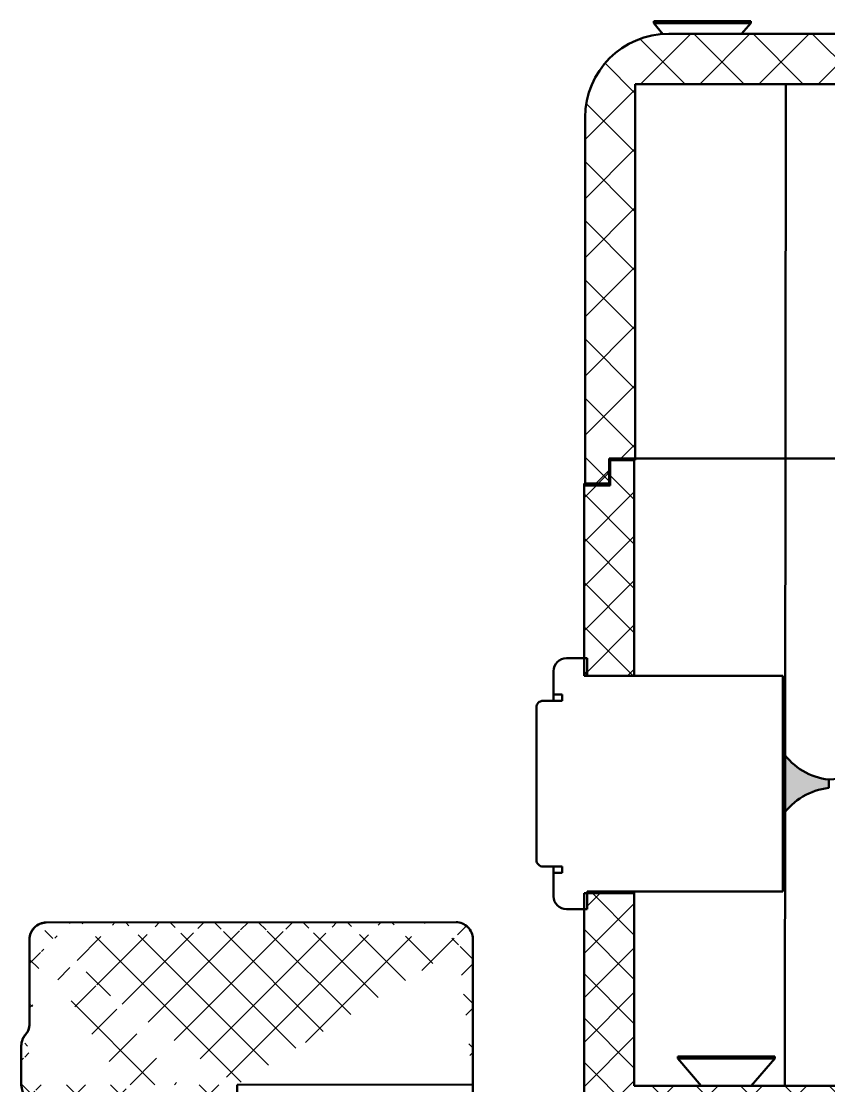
# Model space of a CAD drawing. Header units: inches. Extents: x -14 to 5184, y -66 to 1689.
# Drawn here: x 1448.6 to 1496.9, y 1499.5 to 1563.1 of the extents above; entities that cross this region are included whole.
import ezdxf

# ---------------------------------------------------------------- set-up
doc = ezdxf.new("R2010")
doc.units = ezdxf.units.IN
doc.header["$MEASUREMENT"] = 0
for name, color, linetype, lineweight in [('Видимые тонкие (ГОСТ)', 7, 'Continuous', 25), ('Видимый контур (ГОСТ)', 7, 'Continuous', 50), ('Штриховка (ГОСТ)', 7, 'Continuous', 18)]:
    doc.layers.add(name, color=color, linetype=linetype, lineweight=lineweight)
pattern_1 = [(45, (-1905.1381, 737.9077), (-1.3258252, 1.3258252), []), (135, (-1905.1381, 737.9077), (-1.3258252, -1.3258252), [])]

msp = doc.modelspace()

# ---------------------------------------------------------------- hatches: boundary and pattern name
at = {"layer": 'Видимые тонкие (ГОСТ)', "ltscale": 0.5}
h = msp.add_hatch(color=8, dxfattribs=at)
h.dxf.hatch_style = 1
h.paths.add_polyline_path([(1494.1121, 1515.7152), (1494.1121, 1515.7139), (1494.1121, 1515.6402, -0.2153571), (1496.8568, 1517.2652), (1496.8568, 1517.7652, -0.2153571), (1494.1121, 1519.3902), (1494.1121, 1519.3165), (1494.1121, 1517.5152), (1494.1121, 1517.3277)])
at = {"layer": 'Штриховка (ГОСТ)', "ltscale": 0.5}
h = msp.add_hatch(dxfattribs=at)
h.set_pattern_fill('ANSI37', color=256, scale=20)
h.set_pattern_definition([(45, (-729.8426, -44.4577), (-1.767767, 1.767767), []), (135, (-729.8426, -44.4577), (-1.767767, -1.767767), [])])
edge = h.paths.add_edge_path()
edge.add_line((1485.2917, 1559.3497), (1547.2282, 1559.3497))
edge.add_line((1547.2282, 1559.3497), (1547.2281, 1562.3497))
edge.add_line((1547.2281, 1562.3497), (1487.2917, 1562.3497))
edge.add_arc((1487.2917, 1557.3497), 5, 90, 180)
edge.add_line((1482.2917, 1557.3497), (1482.2917, 1535.4603))
edge.add_line((1482.2917, 1535.4603), (1483.7303, 1535.4603))
edge.add_line((1483.7303, 1535.4603), (1483.7303, 1536.9603))
edge.add_line((1483.7303, 1536.9603), (1485.2917, 1536.9603))
edge.add_line((1485.2917, 1536.9603), (1485.2917, 1559.3497))
edge = h.paths.add_edge_path()
edge.add_line((1607.5783, 1562.3421), (1598.6279, 1562.3497))
edge.add_line((1598.6279, 1562.3497), (1547.2281, 1562.3497))
edge.add_line((1547.2281, 1562.3497), (1547.2282, 1559.3497))
edge.add_line((1547.2282, 1559.3497), (1609.1646, 1559.3497))
edge.add_line((1609.1646, 1559.3497), (1609.1646, 1536.8497))
edge.add_line((1609.1646, 1536.8497), (1610.6646, 1536.8497))
edge.add_line((1610.6646, 1536.8497), (1610.6646, 1535.4603))
edge.add_line((1610.6646, 1535.4603), (1612.2917, 1535.4603))
edge.add_line((1612.2917, 1535.4603), (1612.2917, 1557.3497))
edge.add_arc((1607.2906, 1557.3493), 5.0011, 0.005423, 86.701353)
h = msp.add_hatch(dxfattribs=at)
h.set_pattern_fill('ANSI37', color=256, scale=15)
h.set_pattern_definition(pattern_1)
h.paths.add_polyline_path([(1485.2303, 1536.9603), (1485.2303, 1523.9603), (1482.2303, 1523.9603), (1482.2303, 1535.4603), (1483.7303, 1535.4603), (1483.7303, 1536.9603)])
edge = h.paths.add_edge_path()
edge.add_line((1485.2917, 1536.8497), (1483.7917, 1536.8497))
edge.add_line((1483.7917, 1536.8497), (1483.7917, 1535.3497))
edge.add_line((1483.7917, 1535.3497), (1482.2917, 1535.3497))
edge.add_line((1482.2287, 1535.4603), (1482.2303, 1535.4603))
edge.add_line((1482.2287, 1525.0152), (1482.2287, 1535.4603))
h = msp.add_hatch(dxfattribs=at)
h.set_pattern_fill('ANSI37', color=256, scale=15)
h.set_pattern_definition([(45, (-729.8426, -44.4577), (-1.3258252, 1.3258252), []), (135, (-729.8426, -44.4577), (-1.3258252, -1.3258252), [])])
edge = h.paths.add_edge_path()
edge.add_line((1547.2291, 1499.4603), (1510.7235, 1499.4603))
edge.add_line((1510.7235, 1499.4603), (1503.2316, 1499.4603))
edge.add_line((1503.2316, 1499.4603), (1499.1325, 1499.4603))
edge.add_line((1499.1325, 1499.4603), (1485.2303, 1499.4603))
edge.add_line((1485.2303, 1499.4603), (1485.2303, 1510.9603))
edge.add_line((1485.2303, 1510.9603), (1482.4121, 1510.9603))
edge.add_line((1482.4121, 1510.9603), (1482.4121, 1510.0152))
edge.add_line((1482.4121, 1510.0152), (1482.2303, 1510.0152))
edge.add_line((1482.2303, 1510.0152), (1482.2303, 1496.4603))
edge.add_line((1482.2303, 1496.4603), (1482.5498, 1496.4603))
edge.add_ellipse((1482.9903, 1493.4928), major_axis=(0.5083, 2.9567), ratio=0.9999874, start_angle=9.807636, end_angle=18.197853, ccw=False)
edge.add_line((1482.9875, 1496.4929), (1492.7376, 1496.5019))
edge.add_line((1492.7376, 1496.5019), (1499.1325, 1496.4603))
edge.add_line((1499.1325, 1496.4603), (1506.667, 1496.4603))
edge.add_line((1506.667, 1496.4603), (1510.7235, 1496.4603))
edge.add_line((1510.7235, 1496.4603), (1547.2291, 1496.4603))
edge.add_line((1547.2291, 1496.4603), (1547.2291, 1499.4603))
h = msp.add_hatch(dxfattribs=at)
h.set_pattern_fill('ANSI37', color=256, scale=15)
h.set_pattern_definition(pattern_1)
edge = h.paths.add_edge_path()
edge.add_line((1461.5045, 1478.2195), (1459.6045, 1478.2176))
edge.add_line((1461.5001, 1482.9828), (1461.5045, 1478.2195))
edge.add_line((1461.5035, 1479.2209), (1461.5008, 1482.2231))
edge.add_line((1466.7845, 1482.9828), (1461.5001, 1482.9828))
edge.add_line((1459.6045, 1478.2176), (1459.5991, 1484.022))
edge.add_line((1466.7845, 1488.6758), (1466.7845, 1482.9828))
edge.add_line((1461.502, 1488.6756), (1466.7845, 1488.6756))
edge.add_spline(control_points=[(1458.1414, 1486.5137), (1458.3532, 1486.3807), (1458.5573, 1486.2229), (1458.9818, 1485.7954), (1459.2283, 1485.4233), (1459.5023, 1484.7579), (1459.5867, 1484.3551), (1459.5988, 1483.9991)], knot_values=[0.1533423, 0.1533423, 0.1533423, 0.1533423, 0.2224938, 0.2224938, 0.3340767, 0.3340767, 0.4383753, 0.4383753, 0.4383753, 0.4383753], degree=3, periodic=0)
edge.add_spline(control_points=[(1450.5926, 1492.7147), (1450.6, 1492.3536), (1450.6858, 1491.9383), (1450.9643, 1491.2662), (1451.2118, 1490.8955), (1451.6365, 1490.4705), (1451.8377, 1490.3101), (1452.051, 1490.1818)], knot_values=[0.4495902, 0.4495902, 0.4495902, 0.4495902, 0.5564178, 0.5564178, 0.6678472, 0.6678472, 0.7366774, 0.7366774, 0.7366774, 0.7366774], degree=3, periodic=0)
edge.add_spline(control_points=[(1458.1414, 1486.5137), (1455.5771, 1488.0615), (1452.051, 1490.1818)], knot_values=[0.2068793, 0.2068793, 0.2068793, 0.9123737, 0.9123737, 0.9123737], weights=[1.0088811, 1.0203141, 1.0064426], degree=2, periodic=0)
edge.add_line((1450.5909, 1492.8111), (1450.5856, 1498.5081))
edge.add_line((1450.5856, 1498.5081), (1449.5856, 1498.5071))
edge.add_spline(control_points=[(1448.8319, 1502.5065), (1448.9034, 1502.5877), (1448.9662, 1502.6901), (1449.0527, 1502.8995), (1449.0814, 1503.0447), (1449.0813, 1503.1682)], knot_values=[0.3763479, 0.3763479, 0.3763479, 0.3763479, 0.4072666, 0.4072666, 0.4442912, 0.4442912, 0.4442912, 0.4442912], degree=3, periodic=0)
edge.add_spline(control_points=[(1448.5825, 1501.8448), (1448.5824, 1501.9682), (1448.6112, 1502.1135), (1448.6976, 1502.3228), (1448.7605, 1502.4253), (1448.8319, 1502.5065)], knot_values=[0.444291, 0.444291, 0.444291, 0.444291, 0.4813156, 0.4813156, 0.5122343, 0.5122343, 0.5122343, 0.5122343], degree=3, periodic=0)
edge.add_line((1448.5847, 1499.5062), (1448.5825, 1501.8448))
edge.add_spline(control_points=[(1449.5856, 1498.5071), (1449.4622, 1498.507), (1449.3169, 1498.5358), (1449.0888, 1498.63), (1448.9656, 1498.7122), (1448.7909, 1498.8866), (1448.7085, 1499.0096), (1448.6138, 1499.2376), (1448.5848, 1499.3828), (1448.5847, 1499.5062)], knot_values=[0.2961944, 0.2961944, 0.2961944, 0.2961944, 0.3332183, 0.3332183, 0.3702424, 0.3702424, 0.4072668, 0.4072668, 0.4442915, 0.4442915, 0.4442915, 0.4442915], degree=3, periodic=0)
edge.add_line((1475.5847, 1499.5314), (1461.4847, 1499.5182))
edge.add_line((1475.5766, 1508.236), (1475.5847, 1499.5314))
edge.add_spline(control_points=[(1474.5757, 1509.2351), (1474.6991, 1509.2352), (1474.8444, 1509.2065), (1475.0725, 1509.1122), (1475.1957, 1509.03), (1475.3704, 1508.8557), (1475.4528, 1508.7326), (1475.5475, 1508.5047), (1475.5765, 1508.3594), (1475.5766, 1508.236)], knot_values=[0, 0, 0, 0, 0.037024, 0.037024, 0.0740481, 0.0740481, 0.1110722, 0.1110722, 0.1480965, 0.1480965, 0.1480965, 0.1480965], degree=3, periodic=0)
edge.add_line((1450.0757, 1509.2123), (1474.5757, 1509.2351))
edge.add_spline(control_points=[(1449.0766, 1508.2113), (1449.0765, 1508.3348), (1449.1053, 1508.48), (1449.1995, 1508.7082), (1449.2817, 1508.8314), (1449.456, 1509.0061), (1449.5791, 1509.0885), (1449.807, 1509.1831), (1449.9523, 1509.2122), (1450.0757, 1509.2123)], knot_values=[-0.1480969, -0.1480969, -0.1480969, -0.1480969, -0.1110725, -0.1110725, -0.0740482, -0.0740482, -0.037024, -0.037024, 0, 0, 0, 0], degree=3, periodic=0)
edge.add_line((1449.0813, 1503.1682), (1449.0766, 1508.2113))
edge.add_line((1461.495, 1499.5183), (1461.502, 1488.6756))
edge.add_spline(control_points=[(1449.1034, 1508.442), (1449.1106, 1508.4725), (1449.1199, 1508.5052), (1449.1454, 1508.5796), (1449.1632, 1508.6218), (1449.2197, 1508.7339), (1449.2649, 1508.802), (1449.3837, 1508.9405), (1449.463, 1509.0086), (1449.6399, 1509.1182), (1449.7402, 1509.1601), (1449.9192, 1509.2031), (1449.9977, 1509.2124), (1450.0758, 1509.2125)], knot_values=[0, 0, 0, 0, 0.0105576, 0.0105576, 0.0243585, 0.0243585, 0.0485574, 0.0485574, 0.0792156, 0.0792156, 0.1110337, 0.1110337, 0.134456, 0.134456, 0.134456, 0.134456], degree=3, periodic=0)

# ---------------------------------------------------------------- linework, layer by layer
at = {"layer": 'Видимый контур (ГОСТ)'}
for p, q in [((1492.1917, 1563.0997), (1486.3917, 1563.0997)), ((1486.3917, 1563.0997), (1486.3917, 1562.9831)), ((1492.1917, 1563.0997), (1492.1917, 1562.9831)), ((1486.3917, 1562.9831), (1492.1917, 1562.9831)), ((1486.9449, 1562.3377), (1486.3917, 1562.9831)), ((1491.6488, 1562.3497), (1492.1917, 1562.9831)), ((1487.2917, 1562.3497), (1598.6279, 1562.3497)), ((1485.2917, 1559.3497), (1485.2917, 1536.8497)), ((1598.6279, 1559.3497), (1485.2917, 1559.3497)), ((1494.229, 1499.4603), (1494.2917, 1559.3497)), ((1495.8284, 1559.3497), (1609.1646, 1559.3497)), ((1482.2917, 1535.3497), (1482.2917, 1557.3497)), ((1483.7303, 1535.4603), (1483.7303, 1536.9603)), ((1483.7303, 1536.9603), (1485.2303, 1536.9603)), ((1485.2303, 1536.9603), (1485.2303, 1523.9603)), ((1485.2917, 1536.9603), (1506.6042, 1536.9603)), ((1483.7917, 1536.8497), (1483.7917, 1535.3497)), ((1485.2917, 1536.8497), (1483.7917, 1536.8497)), ((1482.2287, 1535.4603), (1482.2303, 1535.4603)), ((1482.2287, 1525.0152), (1482.2287, 1535.4603)), ((1482.2303, 1535.4603), (1483.7303, 1535.4603)), ((1482.2303, 1523.9603), (1482.2303, 1535.4603)), ((1483.7917, 1535.3497), (1482.2917, 1535.3497)), ((1481.1741, 1525.0152), (1482.4121, 1525.0152)), ((1482.4121, 1525.0152), (1482.4121, 1523.9652)), ((1480.4121, 1522.849), (1480.4121, 1524.2532)), ((1485.2303, 1523.9603), (1482.2303, 1523.9603)), ((1482.4121, 1523.9652), (1494.1121, 1523.9652)), ((1494.1121, 1523.9652), (1494.1121, 1519.9152)), ((1479.7772, 1522.468), (1480.9201, 1522.468)), ((1480.9201, 1522.849), (1480.4121, 1522.849)), ((1480.4121, 1522.849), (1480.4121, 1522.468)), ((1480.9201, 1522.468), (1480.9201, 1522.849)), ((1479.3855, 1512.9432), (1479.3855, 1522.0872)), ((1494.1121, 1515.1152), (1494.1121, 1511.0652)), ((1480.9201, 1512.5624), (1479.7771, 1512.5624)), ((1480.4121, 1512.5624), (1480.4121, 1512.1814)), ((1480.4121, 1512.1814), (1480.9201, 1512.1814)), ((1480.4121, 1510.7772), (1480.4121, 1512.1814)), ((1480.9201, 1512.1814), (1480.9201, 1512.5624)), ((1482.2303, 1510.9603), (1485.2303, 1510.9603)), ((1482.2303, 1496.4603), (1482.2303, 1510.9603)), ((1482.4121, 1511.0652), (1482.4121, 1510.0152)), ((1494.1121, 1511.0652), (1482.4121, 1511.0652)), ((1485.2298, 1511.0652), (1485.2298, 1510.9603)), ((1485.2303, 1510.9603), (1485.2303, 1499.4603)), ((1482.4121, 1510.0152), (1481.1741, 1510.0152)), ((1482.2287, 1496.4572), (1482.2287, 1510.0152)), ((1450.0757, 1509.2123), (1474.5757, 1509.2351)), ((1474.5758, 1509.2352), (1450.0758, 1509.2125)), ((1449.0813, 1503.1682), (1449.0766, 1508.2113)), ((1475.5766, 1508.236), (1475.5847, 1499.5314)), ((1448.5847, 1499.5062), (1448.5825, 1501.8448)), ((1493.6299, 1501.2103), (1487.8299, 1501.2103)), ((1487.8299, 1501.2103), (1487.8299, 1501.0937)), ((1487.8299, 1501.0937), (1493.6299, 1501.0937)), ((1489.2299, 1499.4603), (1487.8299, 1501.0937)), ((1492.2299, 1499.4603), (1493.6299, 1501.0937)), ((1493.6299, 1501.2103), (1493.6299, 1501.0937)), ((1475.5847, 1499.5314), (1461.4847, 1499.5182)), ((1461.495, 1499.5183), (1461.502, 1488.6756)), ((1485.2303, 1499.4603), (1499.1325, 1499.4603))]:
    msp.add_line(p, q, dxfattribs=at)
at = {"layer": 'Видимый контур (ГОСТ)', "ltscale": 0.5}
for p, q in [((1494.1121, 1519.9152), (1494.1121, 1515.1152)), ((1496.8568, 1517.2652), (1496.8568, 1517.7652)), ((1475.5847, 1499.5314), (1475.6008, 1482.2354))]:
    msp.add_line(p, q, dxfattribs=at)
at = {"layer": 'Видимый контур (ГОСТ)'}
for centre, radius, start, end in [((1487.2917, 1557.3497), 5, 90, 180), ((1481.1741, 1524.2532), 0.762, 90, 180), ((1481.1741, 1510.7772), 0.762, 180, 270)]:
    msp.add_arc(centre, radius, start, end, dxfattribs=at)
at = {"layer": 'Видимый контур (ГОСТ)', "ltscale": 0.5}
for centre, start, end in [((1497.2834, 1521.6161), 215.065268, 263.679014), ((1497.2834, 1513.4143), 96.320986, 144.934732)]:
    msp.add_arc(centre, 3.8745, start, end, dxfattribs=at)
msp.add_spline([(1496.8568, 1517.7652), (1499.1511, 1518.2792), (1500.9225, 1520.6779), (1501.931, 1525.134), (1502.8206, 1529.4494), (1504.1184, 1533.2098), (1507.1685, 1537.491), (1511.1087, 1539.5184), (1513.3875, 1539.8187), (1515.7713, 1539.9286)], degree=3, dxfattribs=at)
at = {"layer": 'Видимый контур (ГОСТ)'}
for points, knots in [([(1479.3855, 1522.0872), (1479.3855, 1522.136), (1479.3951, 1522.1842), (1479.4326, 1522.2749), (1479.4603, 1522.3162), (1479.5315, 1522.3882), (1479.5751, 1522.4173), (1479.6718, 1522.4576), (1479.7243, 1522.468), (1479.7772, 1522.468)], [-0.060908328, -0.060908328, -0.060908328, -0.060908328, -0.046250408, -0.046250408, -0.031446123, -0.031446123, -0.015868839, -0.015868839, -0.000001211, -0.000001211, -0.000001211, -0.000001211]), ([(1479.7771, 1512.5624), (1479.7237, 1512.5624), (1479.6707, 1512.573), (1479.5754, 1512.6132), (1479.5334, 1512.6411), (1479.4621, 1512.7116), (1479.4335, 1512.7537), (1479.3952, 1512.8455), (1479.3855, 1512.8941), (1479.3855, 1512.9432)], [-0.06083475, -0.06083475, -0.06083475, -0.06083475, -0.044819073, -0.044819073, -0.029844917, -0.029844917, -0.014740339, -0.014740339, -0.000000107, -0.000000107, -0.000000107, -0.000000107]), ([(1449.0766, 1508.2113), (1449.0765, 1508.3348), (1449.1053, 1508.48), (1449.1995, 1508.7082), (1449.2817, 1508.8314), (1449.456, 1509.0061), (1449.5791, 1509.0885), (1449.807, 1509.1831), (1449.9523, 1509.2122), (1450.0757, 1509.2123)], [-0.1480969, -0.1480969, -0.1480969, -0.1480969, -0.11107252, -0.11107252, -0.0740482, -0.0740482, -0.03702401, -0.03702401, 0, 0, 0, 0]), ([(1449.1034, 1508.442), (1449.1106, 1508.4725), (1449.1199, 1508.5052), (1449.1454, 1508.5796), (1449.1632, 1508.6218), (1449.2197, 1508.7339), (1449.2649, 1508.802), (1449.3837, 1508.9405), (1449.463, 1509.0086), (1449.6399, 1509.1182), (1449.7402, 1509.1601), (1449.9192, 1509.2031), (1449.9977, 1509.2124), (1450.0758, 1509.2125)], [0, 0, 0, 0, 0.01055763, 0.01055763, 0.02435849, 0.02435849, 0.04855744, 0.04855744, 0.07921561, 0.07921561, 0.11103367, 0.11103367, 0.13445598, 0.13445598, 0.13445598, 0.13445598]), ([(1474.5757, 1509.2351), (1474.6991, 1509.2352), (1474.8444, 1509.2065), (1475.0725, 1509.1122), (1475.1957, 1509.03), (1475.3704, 1508.8557), (1475.4528, 1508.7326), (1475.5475, 1508.5047), (1475.5765, 1508.3594), (1475.5766, 1508.236)], [0, 0, 0, 0, 0.03702403, 0.03702403, 0.07404808, 0.07404808, 0.11107222, 0.11107222, 0.14809648, 0.14809648, 0.14809648, 0.14809648]), ([(1448.8319, 1502.5065), (1448.9034, 1502.5877), (1448.9662, 1502.6901), (1449.0527, 1502.8995), (1449.0814, 1503.0447), (1449.0813, 1503.1682)], [0.37634788, 0.37634788, 0.37634788, 0.37634788, 0.407266647, 0.407266647, 0.44429118, 0.44429118, 0.44429118, 0.44429118]), ([(1448.832, 1502.5067), (1448.903, 1502.5874), (1448.9616, 1502.6812), (1449.0165, 1502.8115), (1449.0283, 1502.8443), (1449.0485, 1502.9108), (1449.0568, 1502.9451), (1449.0628, 1502.9757)], [0, 0, 0, 0, 0.032298034, 0.032298034, 0.042881698, 0.042881698, 0.05386272, 0.05386272, 0.05386272, 0.05386272]), ([(1448.5825, 1501.8448), (1448.5824, 1501.9682), (1448.6112, 1502.1135), (1448.6976, 1502.3228), (1448.7605, 1502.4253), (1448.8319, 1502.5065)], [0.444290999, 0.444290999, 0.444290999, 0.444290999, 0.481315574, 0.481315574, 0.512234334, 0.512234334, 0.512234334, 0.512234334]), ([(1448.5996, 1502.0299), (1448.6038, 1502.0524), (1448.6093, 1502.077), (1448.624, 1502.1325), (1448.6339, 1502.164), (1448.6666, 1502.2518), (1448.6934, 1502.3076), (1448.756, 1502.412), (1448.792, 1502.4613), (1448.832, 1502.5067)], [0, 0, 0, 0, 0.008071558, 0.008071558, 0.01814057, 0.01814057, 0.036591806, 0.036591806, 0.054781292, 0.054781292, 0.054781292, 0.054781292]), ([(1449.5856, 1498.5071), (1449.4622, 1498.507), (1449.3169, 1498.5358), (1449.0888, 1498.63), (1448.9656, 1498.7122), (1448.7909, 1498.8866), (1448.7085, 1499.0096), (1448.6138, 1499.2376), (1448.5848, 1499.3828), (1448.5847, 1499.5062)], [0.29619442, 0.29619442, 0.29619442, 0.29619442, 0.33321834, 0.33321834, 0.37024242, 0.37024242, 0.4072668, 0.4072668, 0.44429149, 0.44429149, 0.44429149, 0.44429149])]:
    msp.add_open_spline(points, degree=3, knots=knots, dxfattribs=at)

doc.saveas('drawing.dxf')
